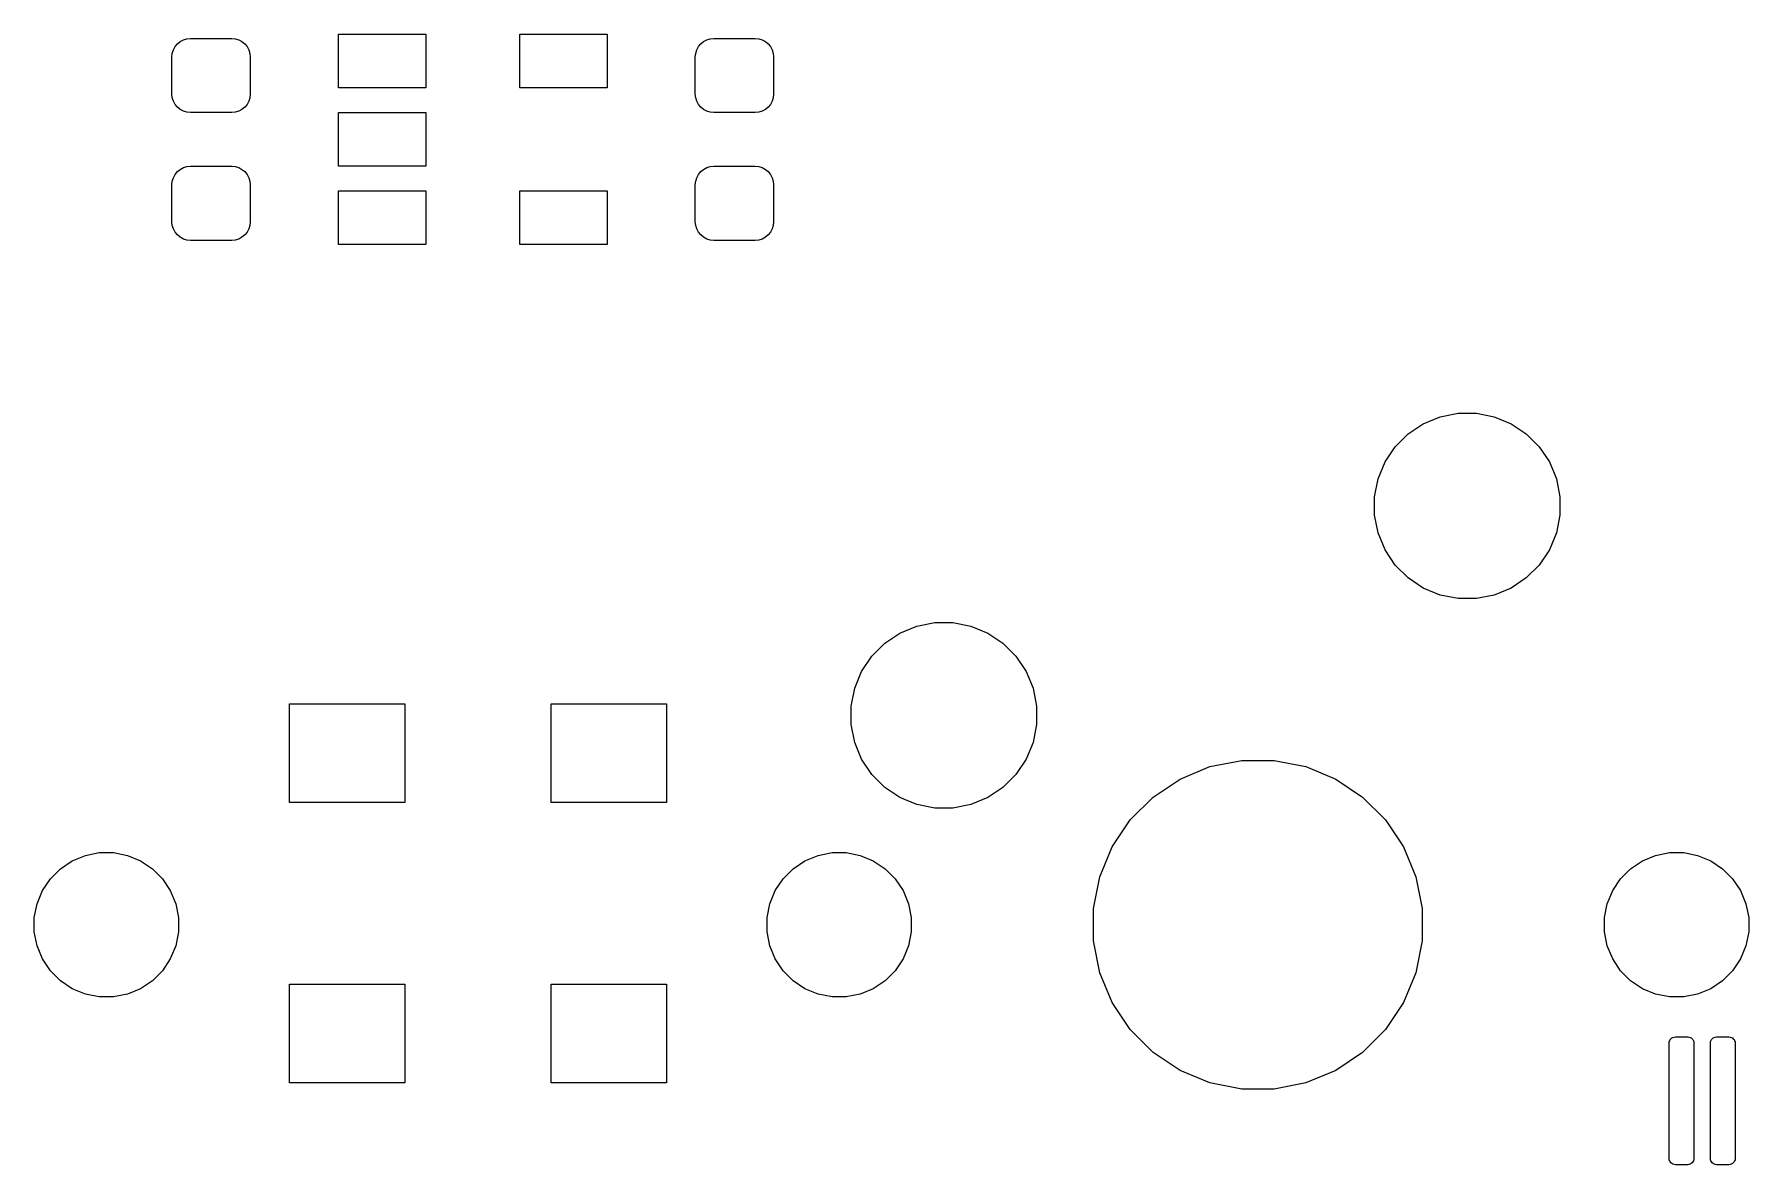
# Model space of a CAD drawing. Extents: x 8 to 336, y -137 to -25.
# Drawn here: x 86.75 to 107.56, y -74.35 to -60.64 of the extents above; entities that cross this region are included whole.
import ezdxf

# ---------------------------------------------------------------- set-up
doc = ezdxf.new("R2010")
doc.units = 0
doc.layers.add('BLACK', color=7, linetype='CONTINUOUS')

msp = doc.modelspace()

# ---------------------------------------------------------------- linework, layer by layer
at = {"layer": 'BLACK', "linetype": 'CONTINUOUS'}
for p, q in [((88.4909, -60.7534), (88.525, -60.7254)), ((88.525, -60.7254), (88.5639, -60.7046)), ((88.5639, -60.7046), (88.6061, -60.6918)), ((88.6061, -60.6918), (88.65, -60.6875)), ((88.65, -60.6875), (89.15, -60.6875)), ((89.15, -60.6875), (89.1939, -60.6918)), ((89.1939, -60.6918), (89.2361, -60.7046)), ((89.2361, -60.7046), (89.275, -60.7254)), ((89.275, -60.7254), (89.3091, -60.7534)), ((90.445, -61.2875), (90.445, -60.6375)), ((90.445, -60.6375), (91.505, -60.6375)), ((91.505, -60.6375), (91.505, -61.2875)), ((92.645, -61.2875), (92.645, -60.6375)), ((92.645, -60.6375), (93.705, -60.6375)), ((93.705, -60.6375), (93.705, -61.2875)), ((94.8409, -60.7534), (94.875, -60.7254)), ((94.875, -60.7254), (94.9139, -60.7046)), ((94.9139, -60.7046), (94.9561, -60.6918)), ((94.9561, -60.6918), (95, -60.6875)), ((95, -60.6875), (95.5, -60.6875)), ((95.5, -60.6875), (95.5439, -60.6918)), ((95.5439, -60.6918), (95.5861, -60.7046)), ((95.5861, -60.7046), (95.625, -60.7254)), ((95.625, -60.7254), (95.6591, -60.7534)), ((88.425, -60.9125), (88.4293, -60.8686)), ((88.425, -61.3625), (88.425, -60.9125)), ((88.4293, -60.8686), (88.4421, -60.8264)), ((88.4421, -60.8264), (88.4629, -60.7875)), ((88.4629, -60.7875), (88.4909, -60.7534)), ((89.3091, -60.7534), (89.3371, -60.7875)), ((89.3371, -60.7875), (89.3579, -60.8264)), ((89.3579, -60.8264), (89.3707, -60.8686)), ((89.3707, -60.8686), (89.375, -60.9125)), ((89.375, -60.9125), (89.375, -61.3625)), ((94.775, -60.9125), (94.7793, -60.8686)), ((94.775, -61.3625), (94.775, -60.9125)), ((94.7793, -60.8686), (94.7921, -60.8264)), ((94.7921, -60.8264), (94.8129, -60.7875)), ((94.8129, -60.7875), (94.8409, -60.7534)), ((95.6591, -60.7534), (95.6871, -60.7875)), ((95.6871, -60.7875), (95.7079, -60.8264)), ((95.7079, -60.8264), (95.7207, -60.8686)), ((95.7207, -60.8686), (95.725, -60.9125)), ((95.725, -60.9125), (95.725, -61.3625)), ((91.505, -61.2875), (90.445, -61.2875)), ((93.705, -61.2875), (92.645, -61.2875)), ((88.4293, -61.4064), (88.425, -61.3625)), ((88.4421, -61.4486), (88.4293, -61.4064)), ((88.4629, -61.4875), (88.4421, -61.4486)), ((88.4909, -61.5216), (88.4629, -61.4875)), ((88.525, -61.5496), (88.4909, -61.5216)), ((88.5639, -61.5704), (88.525, -61.5496)), ((89.275, -61.5496), (89.2361, -61.5704)), ((89.3091, -61.5216), (89.275, -61.5496)), ((89.3371, -61.4875), (89.3091, -61.5216)), ((89.3579, -61.4486), (89.3371, -61.4875)), ((89.3707, -61.4064), (89.3579, -61.4486)), ((89.375, -61.3625), (89.3707, -61.4064)), ((94.7793, -61.4064), (94.775, -61.3625)), ((94.7921, -61.4486), (94.7793, -61.4064)), ((94.8129, -61.4875), (94.7921, -61.4486)), ((94.8409, -61.5216), (94.8129, -61.4875)), ((94.875, -61.5496), (94.8409, -61.5216)), ((94.9139, -61.5704), (94.875, -61.5496)), ((95.625, -61.5496), (95.5861, -61.5704)), ((95.6591, -61.5216), (95.625, -61.5496)), ((95.6871, -61.4875), (95.6591, -61.5216)), ((95.7079, -61.4486), (95.6871, -61.4875)), ((95.7207, -61.4064), (95.7079, -61.4486)), ((95.725, -61.3625), (95.7207, -61.4064)), ((88.6061, -61.5832), (88.5639, -61.5704)), ((88.65, -61.5875), (88.6061, -61.5832)), ((89.15, -61.5875), (88.65, -61.5875)), ((89.1939, -61.5832), (89.15, -61.5875)), ((89.2361, -61.5704), (89.1939, -61.5832)), ((90.445, -62.2375), (90.445, -61.5875)), ((90.445, -61.5875), (91.505, -61.5875)), ((91.505, -61.5875), (91.505, -62.2375)), ((94.9561, -61.5832), (94.9139, -61.5704)), ((95, -61.5875), (94.9561, -61.5832)), ((95.5, -61.5875), (95, -61.5875)), ((95.5439, -61.5832), (95.5, -61.5875)), ((95.5861, -61.5704), (95.5439, -61.5832)), ((88.4293, -62.4186), (88.4421, -62.3764)), ((88.4421, -62.3764), (88.4629, -62.3375)), ((88.4629, -62.3375), (88.4909, -62.3034)), ((88.4909, -62.3034), (88.525, -62.2754)), ((88.525, -62.2754), (88.5639, -62.2546)), ((88.5639, -62.2546), (88.6061, -62.2418)), ((88.6061, -62.2418), (88.65, -62.2375)), ((88.65, -62.2375), (89.15, -62.2375)), ((89.15, -62.2375), (89.1939, -62.2418)), ((89.1939, -62.2418), (89.2361, -62.2546)), ((89.2361, -62.2546), (89.275, -62.2754)), ((89.275, -62.2754), (89.3091, -62.3034)), ((89.3091, -62.3034), (89.3371, -62.3375)), ((89.3371, -62.3375), (89.3579, -62.3764)), ((89.3579, -62.3764), (89.3707, -62.4186)), ((91.505, -62.2375), (90.445, -62.2375)), ((94.7793, -62.4186), (94.7921, -62.3764)), ((94.7921, -62.3764), (94.8129, -62.3375)), ((94.8129, -62.3375), (94.8409, -62.3034)), ((94.8409, -62.3034), (94.875, -62.2754)), ((94.875, -62.2754), (94.9139, -62.2546)), ((94.9139, -62.2546), (94.9561, -62.2418)), ((94.9561, -62.2418), (95, -62.2375)), ((95, -62.2375), (95.5, -62.2375)), ((95.5, -62.2375), (95.5439, -62.2418)), ((95.5439, -62.2418), (95.5861, -62.2546)), ((95.5861, -62.2546), (95.625, -62.2754)), ((95.625, -62.2754), (95.6591, -62.3034)), ((95.6591, -62.3034), (95.6871, -62.3375)), ((95.6871, -62.3375), (95.7079, -62.3764)), ((95.7079, -62.3764), (95.7207, -62.4186)), ((88.425, -62.4625), (88.4293, -62.4186)), ((88.425, -62.9125), (88.425, -62.4625)), ((89.3707, -62.4186), (89.375, -62.4625)), ((89.375, -62.4625), (89.375, -62.9125)), ((90.445, -63.1875), (90.445, -62.5375)), ((90.445, -62.5375), (91.505, -62.5375)), ((91.505, -62.5375), (91.505, -63.1875)), ((92.645, -63.1875), (92.645, -62.5375)), ((92.645, -62.5375), (93.705, -62.5375)), ((93.705, -62.5375), (93.705, -63.1875)), ((94.775, -62.4625), (94.7793, -62.4186)), ((94.775, -62.9125), (94.775, -62.4625)), ((95.7207, -62.4186), (95.725, -62.4625)), ((95.725, -62.4625), (95.725, -62.9125)), ((88.4293, -62.9564), (88.425, -62.9125)), ((88.4421, -62.9986), (88.4293, -62.9564)), ((88.4629, -63.0375), (88.4421, -62.9986)), ((89.3579, -62.9986), (89.3371, -63.0375)), ((89.3707, -62.9564), (89.3579, -62.9986)), ((89.375, -62.9125), (89.3707, -62.9564)), ((94.7793, -62.9564), (94.775, -62.9125)), ((94.7921, -62.9986), (94.7793, -62.9564)), ((94.8129, -63.0375), (94.7921, -62.9986)), ((95.7079, -62.9986), (95.6871, -63.0375)), ((95.7207, -62.9564), (95.7079, -62.9986)), ((95.725, -62.9125), (95.7207, -62.9564)), ((88.4909, -63.0716), (88.4629, -63.0375)), ((88.525, -63.0996), (88.4909, -63.0716)), ((88.5639, -63.1204), (88.525, -63.0996)), ((88.6061, -63.1332), (88.5639, -63.1204)), ((88.65, -63.1375), (88.6061, -63.1332)), ((89.15, -63.1375), (88.65, -63.1375)), ((89.1939, -63.1332), (89.15, -63.1375)), ((89.2361, -63.1204), (89.1939, -63.1332)), ((89.275, -63.0996), (89.2361, -63.1204)), ((89.3091, -63.0716), (89.275, -63.0996)), ((89.3371, -63.0375), (89.3091, -63.0716)), ((91.505, -63.1875), (90.445, -63.1875)), ((93.705, -63.1875), (92.645, -63.1875)), ((94.8409, -63.0716), (94.8129, -63.0375)), ((94.875, -63.0996), (94.8409, -63.0716)), ((94.9139, -63.1204), (94.875, -63.0996)), ((94.9561, -63.1332), (94.9139, -63.1204)), ((95, -63.1375), (94.9561, -63.1332)), ((95.5, -63.1375), (95, -63.1375)), ((95.5439, -63.1332), (95.5, -63.1375)), ((95.5861, -63.1204), (95.5439, -63.1332)), ((95.625, -63.0996), (95.5861, -63.1204)), ((95.6591, -63.0716), (95.625, -63.0996)), ((95.6871, -63.0375), (95.6591, -63.0716)), ((103.607, -65.3605), (103.812, -65.2757)), ((103.812, -65.2757), (104.029, -65.2325)), ((104.029, -65.2325), (104.251, -65.2325)), ((104.251, -65.2325), (104.468, -65.2757)), ((104.468, -65.2757), (104.673, -65.3605)), ((103.266, -65.6404), (103.423, -65.4837)), ((103.423, -65.4837), (103.607, -65.3605)), ((104.673, -65.3605), (104.857, -65.4837)), ((104.857, -65.4837), (105.014, -65.6404)), ((103.143, -65.8246), (103.266, -65.6404)), ((105.014, -65.6404), (105.137, -65.8246)), ((103.058, -66.0293), (103.143, -65.8246)), ((105.137, -65.8246), (105.222, -66.0293)), ((103.015, -66.2467), (103.058, -66.0293)), ((105.222, -66.0293), (105.265, -66.2467)), ((103.015, -66.4683), (103.015, -66.2467)), ((105.265, -66.2467), (105.265, -66.4683)), ((103.058, -66.6856), (103.015, -66.4683)), ((105.265, -66.4683), (105.222, -66.6856)), ((103.143, -66.8904), (103.058, -66.6856)), ((105.222, -66.6856), (105.137, -66.8904)), ((103.266, -67.0746), (103.143, -66.8904)), ((105.137, -66.8904), (105.014, -67.0746)), ((103.423, -67.2313), (103.266, -67.0746)), ((105.014, -67.0746), (104.857, -67.2313)), ((103.607, -67.3545), (103.423, -67.2313)), ((103.812, -67.4393), (103.607, -67.3545)), ((104.673, -67.3545), (104.468, -67.4393)), ((104.857, -67.2313), (104.673, -67.3545)), ((104.029, -67.4825), (103.812, -67.4393)), ((104.251, -67.4825), (104.029, -67.4825)), ((104.468, -67.4393), (104.251, -67.4825)), ((97.4618, -67.8157), (97.6792, -67.7725)), ((97.6792, -67.7725), (97.9008, -67.7725)), ((97.9008, -67.7725), (98.1181, -67.8157)), ((97.0729, -68.0237), (97.2571, -67.9005)), ((97.2571, -67.9005), (97.4618, -67.8157)), ((98.1181, -67.8157), (98.3229, -67.9005)), ((98.3229, -67.9005), (98.5071, -68.0237)), ((96.793, -68.3646), (96.9162, -68.1804)), ((96.9162, -68.1804), (97.0729, -68.0237)), ((98.5071, -68.0237), (98.6638, -68.1804)), ((98.6638, -68.1804), (98.787, -68.3646)), ((96.7082, -68.5694), (96.793, -68.3646)), ((98.787, -68.3646), (98.8718, -68.5694)), ((96.665, -68.7867), (96.7082, -68.5694)), ((98.8718, -68.5694), (98.915, -68.7867)), ((89.851, -69.9565), (89.851, -68.7565)), ((89.851, -68.7565), (91.251, -68.7565)), ((91.251, -68.7565), (91.251, -69.9565)), ((93.026, -69.9565), (93.026, -68.7565)), ((93.026, -68.7565), (94.426, -68.7565)), ((94.426, -68.7565), (94.426, -69.9565)), ((96.665, -69.0083), (96.665, -68.7867)), ((98.915, -68.7867), (98.915, -69.0083)), ((96.7082, -69.2257), (96.665, -69.0083)), ((98.915, -69.0083), (98.8718, -69.2257)), ((96.793, -69.4304), (96.7082, -69.2257)), ((98.8718, -69.2257), (98.787, -69.4304)), ((96.9162, -69.6146), (96.793, -69.4304)), ((98.787, -69.4304), (98.6638, -69.6146)), ((101.018, -69.5202), (101.404, -69.4436)), ((101.404, -69.4436), (101.796, -69.4436)), ((101.796, -69.4436), (102.182, -69.5202)), ((97.0729, -69.7713), (96.9162, -69.6146)), ((98.6638, -69.6146), (98.5071, -69.7713)), ((100.329, -69.8887), (100.656, -69.6705)), ((100.656, -69.6705), (101.018, -69.5202)), ((102.182, -69.5202), (102.544, -69.6705)), ((102.544, -69.6705), (102.871, -69.8887)), ((97.2571, -69.8945), (97.0729, -69.7713)), ((98.5071, -69.7713), (98.3229, -69.8945)), ((91.251, -69.9565), (89.851, -69.9565)), ((94.426, -69.9565), (93.026, -69.9565)), ((97.4618, -69.9793), (97.2571, -69.8945)), ((97.6792, -70.0225), (97.4618, -69.9793)), ((97.9008, -70.0225), (97.6792, -70.0225)), ((98.1181, -69.9793), (97.9008, -70.0225)), ((98.3229, -69.8945), (98.1181, -69.9793)), ((100.051, -70.1665), (100.329, -69.8887)), ((102.871, -69.8887), (103.149, -70.1665)), ((99.833, -70.493), (100.051, -70.1665)), ((103.149, -70.1665), (103.367, -70.493)), ((99.6827, -70.8559), (99.833, -70.493)), ((103.367, -70.493), (103.517, -70.8559)), ((87.0722, -70.7578), (87.2155, -70.6621)), ((87.2155, -70.6621), (87.3748, -70.5961)), ((87.3748, -70.5961), (87.5438, -70.5625)), ((87.5438, -70.5625), (87.7162, -70.5625)), ((87.7162, -70.5625), (87.8852, -70.5961)), ((87.8852, -70.5961), (88.0445, -70.6621)), ((88.0445, -70.6621), (88.1878, -70.7578)), ((95.9622, -70.7578), (96.1055, -70.6621)), ((96.1055, -70.6621), (96.2648, -70.5961)), ((96.2648, -70.5961), (96.4338, -70.5625)), ((96.4338, -70.5625), (96.6062, -70.5625)), ((96.6062, -70.5625), (96.7752, -70.5961)), ((96.7752, -70.5961), (96.9345, -70.6621)), ((96.9345, -70.6621), (97.0778, -70.7578)), ((106.122, -70.7578), (106.266, -70.6621)), ((106.266, -70.6621), (106.425, -70.5961)), ((106.425, -70.5961), (106.594, -70.5625)), ((106.594, -70.5625), (106.766, -70.5625)), ((106.766, -70.5625), (106.935, -70.5961)), ((106.935, -70.5961), (107.094, -70.6621)), ((107.094, -70.6621), (107.238, -70.7578)), ((86.8546, -71.023), (86.9503, -70.8797)), ((86.9503, -70.8797), (87.0722, -70.7578)), ((88.1878, -70.7578), (88.3097, -70.8797)), ((88.3097, -70.8797), (88.4054, -71.023)), ((95.7446, -71.023), (95.8403, -70.8797)), ((95.8403, -70.8797), (95.9622, -70.7578)), ((97.0778, -70.7578), (97.1997, -70.8797)), ((97.1997, -70.8797), (97.2954, -71.023)), ((99.6061, -71.2411), (99.6827, -70.8559)), ((103.517, -70.8559), (103.594, -71.2411)), ((105.905, -71.023), (106, -70.8797)), ((106, -70.8797), (106.122, -70.7578)), ((107.238, -70.7578), (107.36, -70.8797)), ((107.36, -70.8797), (107.455, -71.023)), ((86.7886, -71.1823), (86.8546, -71.023)), ((88.4054, -71.023), (88.4714, -71.1823)), ((95.6786, -71.1823), (95.7446, -71.023)), ((97.2954, -71.023), (97.3614, -71.1823)), ((105.839, -71.1823), (105.905, -71.023)), ((107.455, -71.023), (107.521, -71.1823)), ((86.755, -71.3513), (86.7886, -71.1823)), ((88.4714, -71.1823), (88.505, -71.3513)), ((95.645, -71.3513), (95.6786, -71.1823)), ((97.3614, -71.1823), (97.395, -71.3513)), ((99.6061, -71.6339), (99.6061, -71.2411)), ((103.594, -71.2411), (103.594, -71.6339)), ((105.805, -71.3513), (105.839, -71.1823)), ((107.521, -71.1823), (107.555, -71.3513)), ((86.755, -71.5237), (86.755, -71.3513)), ((86.7886, -71.6927), (86.755, -71.5237)), ((88.505, -71.5237), (88.4714, -71.6927)), ((88.505, -71.3513), (88.505, -71.5237)), ((95.645, -71.5237), (95.645, -71.3513)), ((95.6786, -71.6927), (95.645, -71.5237)), ((97.395, -71.5237), (97.3614, -71.6927)), ((97.395, -71.3513), (97.395, -71.5237)), ((105.805, -71.5237), (105.805, -71.3513)), ((105.839, -71.6927), (105.805, -71.5237)), ((107.555, -71.5237), (107.521, -71.6927)), ((107.555, -71.3513), (107.555, -71.5237)), ((86.8546, -71.852), (86.7886, -71.6927)), ((88.4714, -71.6927), (88.4054, -71.852)), ((95.7446, -71.852), (95.6786, -71.6927)), ((97.3614, -71.6927), (97.2954, -71.852)), ((99.6827, -72.0191), (99.6061, -71.6339)), ((103.594, -71.6339), (103.517, -72.0191)), ((105.905, -71.852), (105.839, -71.6927)), ((107.521, -71.6927), (107.455, -71.852)), ((86.9503, -71.9953), (86.8546, -71.852)), ((88.4054, -71.852), (88.3097, -71.9953)), ((95.8403, -71.9953), (95.7446, -71.852)), ((97.2954, -71.852), (97.1997, -71.9953)), ((106, -71.9953), (105.905, -71.852)), ((107.455, -71.852), (107.36, -71.9953)), ((87.0722, -72.1172), (86.9503, -71.9953)), ((87.2155, -72.2129), (87.0722, -72.1172)), ((88.1878, -72.1172), (88.0445, -72.2129)), ((88.3097, -71.9953), (88.1878, -72.1172)), ((89.851, -73.3565), (89.851, -72.1565)), ((89.851, -72.1565), (91.251, -72.1565)), ((91.251, -72.1565), (91.251, -73.3565)), ((93.026, -73.3565), (93.026, -72.1565)), ((93.026, -72.1565), (94.426, -72.1565)), ((94.426, -72.1565), (94.426, -73.3565)), ((95.9622, -72.1172), (95.8403, -71.9953)), ((96.1055, -72.2129), (95.9622, -72.1172)), ((97.0778, -72.1172), (96.9345, -72.2129)), ((97.1997, -71.9953), (97.0778, -72.1172)), ((99.833, -72.382), (99.6827, -72.0191)), ((103.517, -72.0191), (103.367, -72.382)), ((106.122, -72.1172), (106, -71.9953)), ((106.266, -72.2129), (106.122, -72.1172)), ((107.238, -72.1172), (107.094, -72.2129)), ((107.36, -71.9953), (107.238, -72.1172)), ((87.3748, -72.2789), (87.2155, -72.2129)), ((87.5438, -72.3125), (87.3748, -72.2789)), ((87.7162, -72.3125), (87.5438, -72.3125)), ((87.8852, -72.2789), (87.7162, -72.3125)), ((88.0445, -72.2129), (87.8852, -72.2789)), ((96.2648, -72.2789), (96.1055, -72.2129)), ((96.4338, -72.3125), (96.2648, -72.2789)), ((96.6062, -72.3125), (96.4338, -72.3125)), ((96.7752, -72.2789), (96.6062, -72.3125)), ((96.9345, -72.2129), (96.7752, -72.2789)), ((100.051, -72.7085), (99.833, -72.382)), ((103.367, -72.382), (103.149, -72.7085)), ((106.425, -72.2789), (106.266, -72.2129)), ((106.594, -72.3125), (106.425, -72.2789)), ((106.766, -72.3125), (106.594, -72.3125)), ((106.935, -72.2789), (106.766, -72.3125)), ((107.094, -72.2129), (106.935, -72.2789)), ((100.329, -72.9863), (100.051, -72.7085)), ((103.149, -72.7085), (102.871, -72.9863)), ((106.636, -72.8037), (106.65, -72.7994)), ((106.65, -72.7994), (106.665, -72.798)), ((106.665, -72.798), (106.815, -72.798)), ((106.815, -72.798), (106.83, -72.7994)), ((106.83, -72.7994), (106.844, -72.8037)), ((107.136, -72.8037), (107.15, -72.7994)), ((107.15, -72.7994), (107.165, -72.798)), ((107.165, -72.798), (107.315, -72.798)), ((107.315, -72.798), (107.33, -72.7994)), ((107.33, -72.7994), (107.344, -72.8037)), ((100.656, -73.2045), (100.329, -72.9863)), ((102.871, -72.9863), (102.544, -73.2045)), ((106.59, -72.873), (106.591, -72.8584)), ((106.59, -74.273), (106.59, -72.873)), ((106.591, -72.8584), (106.596, -72.8443)), ((106.596, -72.8443), (106.603, -72.8313)), ((106.603, -72.8313), (106.612, -72.82)), ((106.612, -72.82), (106.623, -72.8106)), ((106.623, -72.8106), (106.636, -72.8037)), ((106.844, -72.8037), (106.857, -72.8106)), ((106.857, -72.8106), (106.868, -72.82)), ((106.868, -72.82), (106.877, -72.8313)), ((106.877, -72.8313), (106.884, -72.8443)), ((106.884, -72.8443), (106.889, -72.8584)), ((106.889, -72.8584), (106.89, -72.873)), ((106.89, -72.873), (106.89, -74.273)), ((107.09, -72.873), (107.091, -72.8584)), ((107.09, -74.273), (107.09, -72.873)), ((107.091, -72.8584), (107.096, -72.8443)), ((107.096, -72.8443), (107.103, -72.8313)), ((107.103, -72.8313), (107.112, -72.82)), ((107.112, -72.82), (107.123, -72.8106)), ((107.123, -72.8106), (107.136, -72.8037)), ((107.344, -72.8037), (107.357, -72.8106)), ((107.357, -72.8106), (107.368, -72.82)), ((107.368, -72.82), (107.377, -72.8313)), ((107.377, -72.8313), (107.384, -72.8443)), ((107.384, -72.8443), (107.389, -72.8584)), ((107.389, -72.8584), (107.39, -72.873)), ((107.39, -72.873), (107.39, -74.273)), ((101.018, -73.3548), (100.656, -73.2045)), ((102.544, -73.2045), (102.182, -73.3548)), ((91.251, -73.3565), (89.851, -73.3565)), ((94.426, -73.3565), (93.026, -73.3565)), ((101.404, -73.4314), (101.018, -73.3548)), ((102.182, -73.3548), (101.796, -73.4314)), ((101.796, -73.4314), (101.404, -73.4314)), ((106.591, -74.2876), (106.59, -74.273)), ((106.596, -74.3017), (106.591, -74.2876)), ((106.603, -74.3147), (106.596, -74.3017)), ((106.612, -74.326), (106.603, -74.3147)), ((106.623, -74.3354), (106.612, -74.326)), ((106.636, -74.3423), (106.623, -74.3354)), ((106.65, -74.3466), (106.636, -74.3423)), ((106.665, -74.348), (106.65, -74.3466)), ((106.815, -74.348), (106.665, -74.348)), ((106.83, -74.3466), (106.815, -74.348)), ((106.844, -74.3423), (106.83, -74.3466)), ((106.857, -74.3354), (106.844, -74.3423)), ((106.868, -74.326), (106.857, -74.3354)), ((106.877, -74.3147), (106.868, -74.326)), ((106.884, -74.3017), (106.877, -74.3147)), ((106.889, -74.2876), (106.884, -74.3017)), ((106.89, -74.273), (106.889, -74.2876)), ((107.091, -74.2876), (107.09, -74.273)), ((107.096, -74.3017), (107.091, -74.2876)), ((107.103, -74.3147), (107.096, -74.3017)), ((107.112, -74.326), (107.103, -74.3147)), ((107.123, -74.3354), (107.112, -74.326)), ((107.136, -74.3423), (107.123, -74.3354)), ((107.15, -74.3466), (107.136, -74.3423)), ((107.165, -74.348), (107.15, -74.3466)), ((107.315, -74.348), (107.165, -74.348)), ((107.33, -74.3466), (107.315, -74.348)), ((107.344, -74.3423), (107.33, -74.3466)), ((107.357, -74.3354), (107.344, -74.3423)), ((107.368, -74.326), (107.357, -74.3354)), ((107.377, -74.3147), (107.368, -74.326)), ((107.384, -74.3017), (107.377, -74.3147)), ((107.389, -74.2876), (107.384, -74.3017)), ((107.39, -74.273), (107.389, -74.2876))]:
    msp.add_line(p, q, dxfattribs=at)

doc.saveas('drawing.dxf')
